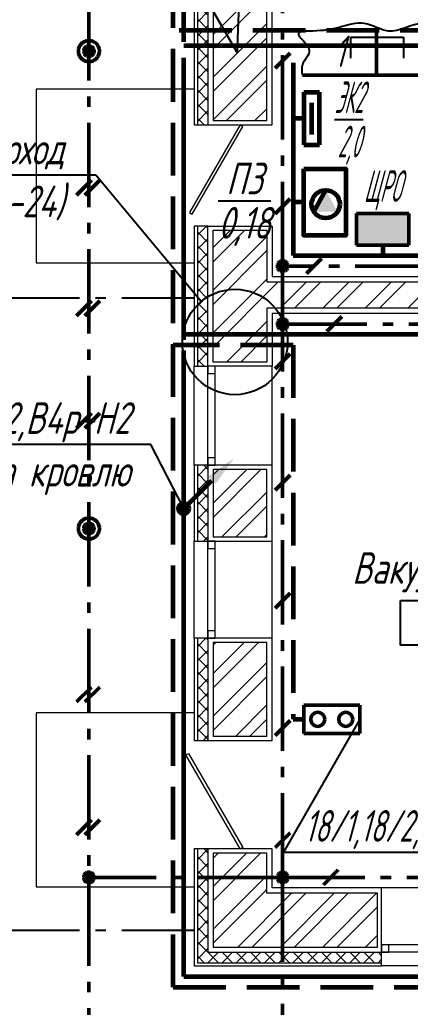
# Model space of a CAD drawing. Header units: millimetres. Extents: x -10490 to 5162, y -5053 to 76.
# Drawn here: x -4782.6 to -4745.5, y -565.9 to -472.2 of the extents above; entities that cross this region are included whole.
import ezdxf
from ezdxf import colors
from ezdxf.entities.mleader import LeaderData, LeaderLine
from ezdxf.math import Vec2, Vec3

# ---------------------------------------------------------------- set-up
doc = ezdxf.new("R2010")
doc.units = ezdxf.units.MM
doc.linetypes.add('gost5', pattern=[7, 5, -2, 0])
doc.linetypes.add('gost6', pattern=[12, 8, -1.5, 1, -1.5])
for name, color, linetype, lineweight in [('Заземление (Вновь)', 6, 'gost6', 50), ('КаБель контрольный (Вновь)', 142, 'gost5', 60), ('КаБель силовой (Вновь)', 1, 'Continuous', 60), ('Линия выноска', 137, 'Continuous', 25), ('Осевая', 4, 'gost6', 25), ('Рамка тонкая', 5, 'Continuous', 25), ('Строительный', 251, 'Continuous', 13), ('Текст', 2, 'Continuous', 25), ('Щиты пульты (Вновь)', 5, 'Continuous', 50), ('Эл. аппараты (Вновь)', 93, 'Continuous', 50), ('ЭлектрооБорудование (Вновь)', 160, 'Continuous', 60)]:
    doc.layers.add(name, color=color, linetype=linetype, lineweight=lineweight)
doc.styles.add('SIMPLEX', font='simplex.shx', dxfattribs={"width": 0.7, "oblique": 15})
doc.styles.add('СИМПЛЕКС', font='simplex.shx', dxfattribs={"width": 0.7, "oblique": 15, "height": 500})
pattern_1 = [(45, (-11480.575, 3098.7583), (-2.0205576, 2.0205576), []), (45, (-11479.228, 3098.7583), (-2.0205576, 2.0205576), [])]
pattern_2 = [(45, (-11480.5749, 3098.7583), (-0.67351921, 0.67351921), []), (135, (-11480.5749, 3098.7583), (-0.67351921, -0.67351921), [])]

# ---------------------------------------------------------------- blocks, each defined once
blk = doc.blocks.new('A$C629C7F59')
at = {"layer": 'Эл. аппараты (Вновь)'}
for p, q in [((0, 8), (0, 0)), ((4, 8), (0, 8)), ((4, 0), (4, 8)), ((0, 0), (4, 0))]:
    blk.add_line(p, q, dxfattribs=at)
for centre in [(2, 6), (2, 2)]:
    blk.add_circle(centre, 1, dxfattribs=at)
blk = doc.blocks.new('_None')
blk = doc.blocks.new('_Oblique')
at = {"color": 0, "linetype": 'ByBlock', "lineweight": -2}
blk.add_line((-0.5, -0.5), (0.5, 0.5), dxfattribs=at)
blk = doc.blocks.new('_DotBlank')
at = {"color": 0, "linetype": 'ByBlock', "lineweight": -2}
blk.add_line((-0.5, 0), (-1, 0), dxfattribs=at)
blk.add_circle((0, 0), 0.5, dxfattribs=at)
blk = doc.blocks.new('A$C710D2D3C')
at = {"layer": 'Рамка тонкая'}
for p, q in [((0, 0), (0, 2)), ((0, 2), (5, 2)), ((5, 2), (5, 0))]:
    blk.add_line(p, q, dxfattribs=at)

msp = doc.modelspace()

# ---------------------------------------------------------------- hatches: boundary and pattern name
at = {"layer": 'Заземление (Вновь)'}
for points in [[(-4775.54156, -475.14645, 1), (-4776.54156, -475.14645, 1)], [(-4775.54156, -520.44645, 1), (-4776.54156, -520.44645, 1)]]:
    msp.add_hatch(color=256, dxfattribs=at).paths.add_polyline_path(points)
h = msp.add_hatch(color=256, dxfattribs=at)
h.paths.add_polyline_path([(-4758.14156, -495.54645, 0.41421356), (-4757.64156, -496.04645), (-4757.64156, -495.54645), (-4757.14156, -495.54645, 1)])
h.paths.add_polyline_path([(-4757.14156, -495.54645), (-4757.64156, -495.54645), (-4757.64156, -496.04645, 0.41421356)], flags=17)
h = msp.add_hatch(color=256, dxfattribs=at)
h.paths.add_polyline_path([(-4758.14156, -501.04645, 0.41421356), (-4757.64156, -501.54645), (-4757.64156, -501.04645), (-4757.14156, -501.04645, 1)])
h.paths.add_polyline_path([(-4757.14156, -501.04645), (-4757.64156, -501.04645), (-4757.64156, -501.54645, 0.41421356)], flags=17)
h = msp.add_hatch(color=256, dxfattribs=at)
h.paths.add_polyline_path([(-4776.54156, -553.54645, 0.41421356), (-4776.04156, -554.04645), (-4776.04156, -553.54645), (-4775.54156, -553.54645, 1)])
h.paths.add_polyline_path([(-4775.54156, -553.54645), (-4776.04156, -553.54645), (-4776.04156, -554.04645, 0.41421356)], flags=17)
h = msp.add_hatch(color=256, dxfattribs=at)
h.paths.add_polyline_path([(-4758.14156, -553.54645, 0.41421356), (-4757.64156, -554.04645), (-4757.64156, -553.54645), (-4757.14156, -553.54645, 1)])
h.paths.add_polyline_path([(-4757.14156, -553.54645), (-4757.64156, -553.54645), (-4757.64156, -554.04645, 0.41421356)], flags=17)
at = {"layer": 'КаБель силовой (Вновь)'}
msp.add_hatch(color=256, dxfattribs=at).paths.add_polyline_path([(-4766.54156, -518.54599, 1), (-4767.54156, -518.54599, 1)])
at = {"layer": 'Строительный', "ltscale": 100}
h = msp.add_hatch(dxfattribs=at)
h.set_pattern_fill('ANSI32', color=256, scale=0.3)
h.set_pattern_definition(pattern_1)
h.paths.add_polyline_path([(-4715.34156, -436.94645), (-4724.89312, -436.94645), (-4724.89312, -442.04645), (-4717.84156, -442.04645), (-4717.84156, -467.44645), (-4756.24156, -467.44645), (-4756.24156, -469.94645), (-4717.84156, -469.94645), (-4717.84156, -497.04645), (-4759.14156, -497.04645), (-4759.14156, -492.14645), (-4764.24156, -492.14645), (-4764.24156, -504.64645), (-4759.14156, -504.64645), (-4759.14156, -499.54645), (-4721.34156, -499.54645), (-4721.34156, -500.84645), (-4704.54462, -500.84645), (-4704.54462, -497.04645), (-4715.34156, -497.04645)])
h = msp.add_hatch(dxfattribs=at)
h.set_pattern_fill('ANSI37', color=256, scale=0.3)
h.set_pattern_definition(pattern_2)
h.paths.add_polyline_path([(-4764.74156, -455.44645), (-4765.74156, -455.44645), (-4765.74156, -482.14645), (-4764.74156, -482.14645)])
h = msp.add_hatch(dxfattribs=at)
h.set_pattern_fill('ANSI32', color=256, scale=0.3)
h.set_pattern_definition(pattern_1)
h.paths.add_polyline_path([(-4759.14156, -455.84645), (-4764.24156, -455.84645), (-4764.24156, -481.74645), (-4759.14156, -481.74645), (-4759.14156, -469.94645), (-4756.64156, -469.94645), (-4756.64156, -467.44645), (-4759.14156, -467.44645)])
h = msp.add_hatch(dxfattribs=at)
h.set_pattern_fill('ANSI37', color=256, scale=0.3)
h.set_pattern_definition(pattern_2)
h.paths.add_polyline_path([(-4764.74156, -491.74645), (-4765.74156, -491.74645), (-4765.74156, -505.04645), (-4764.74156, -505.04645)])
h = msp.add_hatch(dxfattribs=at)
h.set_pattern_fill('ANSI37', color=256, scale=0.3)
h.set_pattern_definition(pattern_2)
h.paths.add_polyline_path([(-4764.74156, -514.44645), (-4765.74156, -514.44645), (-4765.74156, -521.64645), (-4764.74156, -521.64645)])
h = msp.add_hatch(dxfattribs=at)
h.set_pattern_fill('ANSI32', color=256, scale=0.3)
h.set_pattern_definition(pattern_1)
h.paths.add_polyline_path([(-4759.14156, -514.84645), (-4764.24156, -514.84645), (-4764.24156, -521.24645), (-4759.14156, -521.24645)])
h = msp.add_hatch(dxfattribs=at)
h.set_pattern_fill('ANSI37', color=256, scale=0.3)
h.set_pattern_definition(pattern_2)
h.paths.add_polyline_path([(-4764.74156, -530.84645), (-4765.74156, -530.84645), (-4765.74156, -540.54645), (-4764.74156, -540.54645)])
h = msp.add_hatch(dxfattribs=at)
h.set_pattern_fill('ANSI32', color=256, scale=0.3)
h.set_pattern_definition(pattern_1)
h.paths.add_polyline_path([(-4759.14156, -531.24645), (-4764.24156, -531.24645), (-4764.24156, -540.14645), (-4759.14156, -540.14645)])
h = msp.add_hatch(dxfattribs=at)
h.set_pattern_fill('ANSI37', color=256, scale=0.3)
h.set_pattern_definition(pattern_2)
h.paths.add_polyline_path([(-4764.74156, -550.84645), (-4765.74156, -550.84645), (-4765.74156, -561.64645), (-4748.24156, -561.64645), (-4748.24156, -560.64645), (-4764.74156, -560.64645)])
h = msp.add_hatch(dxfattribs=at)
h.set_pattern_fill('ANSI32', color=256, scale=0.3)
h.set_pattern_definition(pattern_1)
h.paths.add_polyline_path([(-4748.64156, -555.04645), (-4759.14156, -555.04645), (-4759.14156, -551.24645), (-4764.24156, -551.24645), (-4764.24156, -560.14645), (-4748.64156, -560.14645)])
at = {"layer": 'Щиты пульты (Вновь)'}
msp.add_hatch(color=256, dxfattribs=at).paths.add_polyline_path([(-4750.64156, -490.54645), (-4750.64156, -493.54645), (-4745.64156, -493.54645), (-4745.64156, -490.54645)])
at = {"layer": 'ЭлектрооБорудование (Вновь)', "ltscale": 10}
msp.add_hatch(color=256, dxfattribs=at).paths.add_polyline_path([(-4753.55222, -488.33478), (-4752.43621, -490.39771), (-4754.66822, -490.39771)])

# ---------------------------------------------------------------- linework, layer by layer
at = {"layer": 'Заземление (Вновь)'}
for p, q in [((-4776.04156, -573.94645), (-4776.04156, -425.14645)), ((-4757.64156, -495.54645), (-4757.64156, -471.44645)), ((-4756.93445, -475.33914), (-4758.34866, -476.75336)), ((-4775.80892, -487.39774), (-4777.22314, -488.81195)), ((-4775.00892, -487.39774), (-4776.42314, -488.81195)), ((-4756.93445, -489.17479), (-4758.34866, -490.589)), ((-4718.74156, -495.54645), (-4757.64156, -495.54645)), ((-4757.64156, -495.54645), (-4757.64156, -501.04645)), ((-4753.9606, -494.83934), (-4755.37481, -496.25356)), ((-4775.80892, -498.83934), (-4777.22314, -500.25356)), ((-4775.00892, -498.83934), (-4776.42314, -500.25356)), ((-4757.64156, -501.04645), (-4722.84156, -501.04645)), ((-4757.64156, -553.54645), (-4757.64156, -501.04645)), ((-4752.03389, -500.33934), (-4753.44811, -501.75356)), ((-4756.93445, -503.86368), (-4758.34866, -505.27789)), ((-4775.80892, -509.49406), (-4777.22314, -510.90827)), ((-4775.00892, -509.49406), (-4776.42314, -510.90827)), ((-4756.93445, -515.38957), (-4758.34866, -516.80378)), ((-4756.93445, -526.58934), (-4758.34866, -528.00356)), ((-4775.80892, -535.48632), (-4777.22314, -536.90054)), ((-4775.00892, -535.48632), (-4776.42314, -536.90054)), ((-4756.93445, -538.66318), (-4758.34866, -540.0774)), ((-4775.80892, -548.08206), (-4777.22314, -549.49627)), ((-4775.00892, -548.08206), (-4776.42314, -549.49627)), ((-4756.93445, -549.30733), (-4758.34866, -550.72154)), ((-4757.64156, -553.54645), (-4776.04156, -553.54645)), ((-4689.84156, -553.54645), (-4757.64156, -553.54645)), ((-4757.64156, -553.54645), (-4757.64156, -573.94645)), ((-4752.36103, -552.83934), (-4753.77524, -554.25356))]:
    msp.add_line(p, q, dxfattribs=at)
for centre, radius in [((-4776.04156, -475.14645), 1), ((-4776.04156, -475.14645), 0.5), ((-4757.64156, -495.54645), 0.5), ((-4757.64156, -501.04645), 0.5), ((-4776.04156, -520.44645), 1), ((-4776.04156, -520.44645), 0.5), ((-4776.04156, -553.54645), 0.5), ((-4757.64156, -553.54645), 0.5)]:
    msp.add_circle(centre, radius, dxfattribs=at)
at = {"layer": 'КаБель контрольный (Вновь)'}
for p, q in [((-4768.04156, -563.94645), (-4768.04156, -433.14645)), ((-4720.48365, -473.19272), (-4768.04156, -473.19272)), ((-4756.64156, -503.04645), (-4768.04156, -503.04645)), ((-4756.64156, -503.04645), (-4756.64156, -538.54645)), ((-4756.64156, -538.54645), (-4755.64156, -538.54645)), ((-4768.04156, -563.94645), (-4613.44156, -563.94645))]:
    msp.add_line(p, q, dxfattribs=at)
at = {"layer": 'КаБель силовой (Вновь)'}
for p, q in [((-4767.04156, -474.27163), (-4767.04156, -464.44645)), ((-4721.7944, -474.65668), (-4767.04156, -474.65668)), ((-4767.04156, -502.54645), (-4767.04156, -475.77163)), ((-4756.64156, -476.27163), (-4756.64156, -494.54645)), ((-4755.64156, -481.54645), (-4756.64156, -481.54645)), ((-4755.64156, -489.48376), (-4756.64156, -489.48376)), ((-4748.14156, -493.54645), (-4748.14156, -494.54645)), ((-4756.64156, -494.54645), (-4721.84105, -494.54645)), ((-4723.84156, -502.04645), (-4767.04156, -502.04645)), ((-4767.04156, -562.94645), (-4767.04156, -503.54645)), ((-4766.688, -518.19243), (-4764.36845, -515.87288)), ((-4767.04156, -562.94645), (-4620.2373, -562.94645))]:
    msp.add_line(p, q, dxfattribs=at)
msp.add_circle((-4767.04156, -518.54599), 0.5, dxfattribs=at)
msp.add_solid([(-4764.722, -515.51933), (-4764.0149, -516.22643), (-4762.24713, -513.75156)], dxfattribs=at)
at = {"layer": 'Осевая'}
for p, q in [((-4796.9309, -498.54645), (-4766.04156, -498.54645)), ((-4796.9309, -558.54645), (-4766.04156, -558.54645))]:
    msp.add_line(p, q, dxfattribs=at)
at = {"layer": 'Рамка тонкая'}
msp.add_spline([(-4720.24198, -493.44645), (-4719.51458, -492.37163), (-4719.8973, -490.76504), (-4719.70606, -488.96733), (-4719.70606, -486.9018), (-4720.12709, -484.72153), (-4719.62947, -482.96196), (-4720.43322, -480.59047), (-4720.16539, -478.56319), (-4719.78266, -476.22985), (-4720.7396, -474.16432), (-4720.43322, -472.74905), (-4722.73008, -472.40485), (-4725.98388, -473.16985), (-4729.19939, -472.55783), (-4731.53455, -473.43756), (-4734.74981, -472.48134), (-4737.62088, -473.09336), (-4741.83163, -473.20809), (-4744.31973, -472.51958), (-4747.61183, -473.24634), (-4749.87039, -472.51958), (-4752.2819, -472.90213), (-4754.77024, -473.24634), (-4756.14821, -473.47581), (-4755.11468, -475.04415), (-4755.76549, -476.42117), (-4755.76549, -477.44645)], degree=3, dxfattribs=at)
at = {"layer": 'Строительный', "ltscale": 100}
for p, q in [((-4766.04156, -514.44645), (-4766.04156, -505.04645)), ((-4764.74156, -514.44645), (-4764.74156, -505.04645)), ((-4764.04156, -514.44645), (-4764.04156, -505.04645)), ((-4758.64156, -514.44645), (-4758.64156, -505.04645)), ((-4766.04156, -530.84645), (-4766.04156, -521.64645)), ((-4764.74156, -530.84645), (-4764.74156, -521.64645)), ((-4764.04156, -530.84645), (-4764.04156, -521.64645)), ((-4758.64156, -530.84645), (-4758.64156, -521.64645)), ((-4738.94156, -554.54645), (-4748.24156, -554.54645)), ((-4738.94156, -559.94645), (-4748.24156, -559.94645)), ((-4738.94156, -560.64645), (-4748.24156, -560.64645)), ((-4738.94156, -561.94645), (-4748.24156, -561.94645))]:
    msp.add_line(p, q, dxfattribs=at)
for points in [[(-4714.84156, -436.44645), (-4714.84156, -496.54645), (-4704.14462, -496.54645), (-4704.14462, -501.34645), (-4721.84156, -501.34645), (-4721.84156, -500.04645), (-4758.64156, -500.04645), (-4758.64156, -505.04645), (-4764.74156, -505.04645), (-4764.74156, -491.74645), (-4758.64156, -491.74645), (-4758.64156, -496.54645), (-4718.34156, -496.54645), (-4718.34156, -470.44645), (-4756.24156, -470.44645), (-4756.24156, -466.94645), (-4718.34156, -466.94645), (-4718.34156, -442.54645), (-4724.89312, -442.54645), (-4724.89312, -436.44645)], [(-4758.64156, -482.14645), (-4758.64156, -470.44645), (-4756.24156, -470.44645), (-4756.24156, -466.94645), (-4758.64156, -466.94645), (-4758.64156, -455.44645), (-4764.74156, -455.44645), (-4764.74156, -482.14645)], [(-4764.74156, -505.74645), (-4764.04156, -505.74645), (-4764.04156, -505.04645), (-4764.74156, -505.04645)], [(-4764.74156, -514.44645), (-4764.04156, -514.44645), (-4764.04156, -513.74645), (-4764.74156, -513.74645)], [(-4764.74156, -521.64645), (-4758.64156, -521.64645), (-4758.64156, -514.44645), (-4764.74156, -514.44645)], [(-4764.24156, -521.24645), (-4759.14156, -521.24645), (-4759.14156, -514.84645), (-4764.24156, -514.84645)], [(-4764.74156, -522.34645), (-4764.04156, -522.34645), (-4764.04156, -521.64645), (-4764.74156, -521.64645)], [(-4764.74156, -530.84645), (-4764.04156, -530.84645), (-4764.04156, -530.14645), (-4764.74156, -530.14645)], [(-4764.74156, -540.54645), (-4758.64156, -540.54645), (-4758.64156, -530.84645), (-4764.74156, -530.84645)], [(-4764.24156, -540.14645), (-4759.14156, -540.14645), (-4759.14156, -531.24645), (-4764.24156, -531.24645)], [(-4748.24156, -554.54645), (-4758.64156, -554.54645), (-4758.64156, -550.84645), (-4764.74156, -550.84645), (-4764.74156, -560.64645), (-4748.24156, -560.64645)], [(-4748.24156, -560.64645), (-4747.54156, -560.64645), (-4747.54156, -559.94645), (-4748.24156, -559.94645)]]:
    msp.add_lwpolyline(points, close=True, dxfattribs=at)
for points in [[(-4715.34156, -436.94645), (-4715.34156, -497.04645), (-4704.54462, -497.04645), (-4704.54462, -500.84645), (-4721.34156, -500.84645), (-4721.34156, -499.54645), (-4759.14156, -499.54645), (-4759.14156, -504.64645), (-4764.24156, -504.64645), (-4764.24156, -492.14645), (-4759.14156, -492.14645), (-4759.14156, -497.04645), (-4717.84156, -497.04645), (-4717.84156, -469.94645), (-4756.24156, -469.94645), (-4756.24156, -467.44645), (-4717.84156, -467.44645), (-4717.84156, -442.04645), (-4724.89312, -442.04645), (-4724.89312, -436.94645), (-4715.34156, -436.94645)], [(-4765.74156, -455.44645), (-4766.04156, -455.44645), (-4766.04156, -482.14645), (-4765.74156, -482.14645)], [(-4764.74156, -455.44645), (-4765.74156, -455.44645), (-4765.74156, -482.14645), (-4764.74156, -482.14645)], [(-4759.14156, -481.74645), (-4759.14156, -469.94645), (-4756.64156, -469.94645), (-4756.64156, -467.44645), (-4759.14156, -467.44645), (-4759.14156, -455.84645), (-4764.24156, -455.84645), (-4764.24156, -481.74645), (-4759.14156, -481.74645)], [(-4766.04156, -478.74645), (-4781.04156, -478.74645), (-4781.04156, -495.24645), (-4766.04156, -495.24645)], [(-4761.69156, -482.14645), (-4766.49156, -490.46029), (-4766.23175, -490.61029), (-4761.43175, -482.29645), (-4761.69156, -482.14645)], [(-4765.74156, -491.74645), (-4766.04156, -491.74645), (-4766.04156, -505.04645), (-4765.74156, -505.04645)], [(-4764.74156, -491.74645), (-4765.74156, -491.74645), (-4765.74156, -505.04645), (-4764.74156, -505.04645)], [(-4765.74156, -514.44645), (-4766.04156, -514.44645), (-4766.04156, -521.64645), (-4765.74156, -521.64645)], [(-4764.74156, -514.44645), (-4765.74156, -514.44645), (-4765.74156, -521.64645), (-4764.74156, -521.64645)], [(-4765.74156, -530.84645), (-4766.04156, -530.84645), (-4766.04156, -540.54645), (-4765.74156, -540.54645)], [(-4764.74156, -530.84645), (-4765.74156, -530.84645), (-4765.74156, -540.54645), (-4764.74156, -540.54645)], [(-4766.04156, -537.92423), (-4781.04156, -537.92423), (-4781.04156, -554.42423), (-4766.04156, -554.42423)], [(-4761.69156, -550.84645), (-4766.84156, -541.92639), (-4766.58175, -541.77639), (-4761.43175, -550.69645), (-4761.69156, -550.84645)], [(-4765.74156, -550.84645), (-4766.04156, -550.84645), (-4766.04156, -561.94645), (-4748.24156, -561.94645), (-4748.24156, -561.64645)], [(-4764.74156, -550.84645), (-4765.74156, -550.84645), (-4765.74156, -561.64645), (-4748.24156, -561.64645), (-4748.24156, -560.64645)], [(-4748.64156, -555.04645), (-4759.14156, -555.04645), (-4759.14156, -551.24645), (-4764.24156, -551.24645), (-4764.24156, -560.14645), (-4748.64156, -560.14645), (-4748.64156, -555.04645)]]:
    msp.add_lwpolyline(points, dxfattribs=at)
at = {"layer": 'Текст'}
msp.add_lwpolyline([(-4746.43247, -527.28799), (-4736.10638, -527.28799), (-4736.10638, -531.52419), (-4746.43247, -531.52419)], close=True, dxfattribs=at)
at = {"layer": 'Щиты пульты (Вновь)'}
for p, q in [((-4748.74156, -472.8968), (-4748.74156, -477.44645)), ((-4748.74156, -477.44645), (-4755.76549, -477.44645)), ((-4740.74156, -477.44645), (-4748.74156, -477.44645)), ((-4750.64156, -490.54645), (-4750.64156, -493.54645)), ((-4745.64156, -490.54645), (-4750.64156, -490.54645)), ((-4745.64156, -493.54645), (-4745.64156, -490.54645)), ((-4750.64156, -493.54645), (-4745.64156, -493.54645))]:
    msp.add_line(p, q, dxfattribs=at)
at = {"layer": 'ЭлектрооБорудование (Вновь)', "ltscale": 10}
for p, q in [((-4755.64156, -479.04645), (-4755.64156, -484.04645)), ((-4755.64156, -479.04645), (-4754.14156, -479.04645)), ((-4754.14156, -484.04645), (-4754.14156, -479.04645)), ((-4754.89156, -480.04645), (-4754.89156, -483.04645)), ((-4755.64156, -484.04645), (-4754.14156, -484.04645)), ((-4754.66822, -490.39771), (-4753.55222, -488.33478))]:
    msp.add_line(p, q, dxfattribs=at)
msp.add_lwpolyline([(-4755.64156, -486.32108), (-4751.64156, -486.32108), (-4751.64156, -492.64645), (-4755.64156, -492.64645)], close=True, dxfattribs=at)
msp.add_circle((-4753.55222, -489.66811), 1.33333, dxfattribs=at)

# ---------------------------------------------------------------- block references
at = {"xscale": 0.6655000000000002, "yscale": 0.6655000000000002, "zscale": 0.6655000000000002, "rotation": 270}
msp.add_blockref('A$C629C7F59', (-4755.64156, -537.2154), dxfattribs=at)
at = {"layer": 'КаБель силовой (Вновь)', "lineweight": 25}
msp.add_blockref('A$C710D2D3C', (-4751.17264, -475.82631), dxfattribs=at)

# ---------------------------------------------------------------- texts
at = {"layer": 'Текст', "char_height": 3, "attachment_point": 5, "style": 'SIMPLEX'}
for s, insert, width in [('{\\W0.6;1}', (-4752.25352, -475.17163), 7.0239295), ('\\A1;{\\W0.4;\\SЭК2/2,0;}', (-4751.35429, -481.63024), 5.6507904), ('\\A1;\\SП3/0,18;', (-4761.27513, -489.33836), 5.6507904), ('{\\W0.4;ЩРО}', (-4748.17418, -488.36366), 31.0239295), ('Вакуум-насосная', (-4739.89898, -524.59889), 86.5)]:
    msp.add_mtext(s, dxfattribs=dict(at, insert=insert, width=width))

# ---------------------------------------------------------------- leaders
at = {"layer": 'Линия выноска'}
ml = msp.add_multileader_mtext('Standard', dxfattribs=at)
ml.set_content('Кабельные проходы\\P(типовая серия 3.402-24)', color=2, style='SIMPLEX')
ml.set_leader_properties()
ml.set_arrow_properties(name='DOTBLANK')
ml.build(insert=Vec2(0, 0))
ml.multileader.update_dxf_attribs({"text_left_attachment_type": 6, "text_right_attachment_type": 6, "dogleg_length": 1, "arrow_head_size": 10})
ctx = ml.context
ctx.base_point, ctx.char_height, ctx.arrow_head_size, ctx.plane_origin = Vec3(-4826.18225, -450.3002), 3, 10, Vec3(-4831.77003, -614.44357)
ctx.left_attachment, ctx.right_attachment, ctx.text_align_type = 6, 6, 2
notes = []
notes.append((ctx, [(0, (1, 1, 0), (-4776.34635, -450.3002), (-1, 0), 1, [(1, [(-4761.57632, -463.94645), (-4761.97338, -475.26599)], 0, [])])]))
ctx.mtext.insert, ctx.mtext.alignment, ctx.mtext.flow_direction = Vec3(-4779.34635, -446.3002), 3, 5
ml = msp.add_multileader_mtext('Standard', dxfattribs=at)
ml.set_content('Кабельный проход\\P(типовая серия 3.402-24)', color=2, style='SIMPLEX')
ml.set_leader_properties()
ml.set_arrow_properties(name='DOTBLANK')
ml.build(insert=Vec2(0, 0))
ml.multileader.update_dxf_attribs({"text_left_attachment_type": 6, "text_right_attachment_type": 6, "dogleg_length": 1, "arrow_head_size": 10})
ctx = ml.context
ctx.base_point, ctx.char_height, ctx.arrow_head_size, ctx.plane_origin = Vec3(-4825.2347, -486.90485), 3, 10, Vec3(-4833.25894, -648.00237)
ctx.left_attachment, ctx.right_attachment, ctx.text_align_type = 6, 6, 2
notes.append((ctx, [(0, (1, 1, 0), (-4775.3988, -486.90485), (-1, 0), 1, [(0, [(-4762.16882, -502.74645)], 0, [])])]))
ctx.mtext.insert, ctx.mtext.alignment, ctx.mtext.flow_direction = Vec3(-4778.3988, -482.90485), 3, 5
ml = msp.add_multileader_mtext('Standard', dxfattribs=at)
ml.set_content('В3-Н2,В3р-Н2,В4-Н2,В4р-Н2\\Pна кровлю', color=2, style='СИМПЛЕКС')
ml.set_leader_properties()
ml.set_arrow_properties(name='NONE')
ml.build(insert=Vec2(0, 0))
ml.multileader.update_dxf_attribs({"text_left_attachment_type": 6, "text_right_attachment_type": 6, "dogleg_length": 0, "arrow_head_size": 2})
ctx = ml.context
ctx.base_point, ctx.char_height, ctx.arrow_head_size, ctx.plane_origin = Vec3(-4824.49914, -512.45986), 3, 2, Vec3(-4724.88785, -526.70298)
ctx.left_attachment, ctx.right_attachment, ctx.text_align_type = 6, 6, 2
notes.append((ctx, [(1, (1, 1, 0), (-4770.1484, -512.45986), (-1, 0), 0, [(0, [(-4767.04156, -518.54599)], 0, [])])]))
ctx.mtext.insert, ctx.mtext.alignment, ctx.mtext.flow_direction = Vec3(-4772.1484, -508.45986), 3, 5
ml = msp.add_multileader_mtext('Standard', dxfattribs=at)
ml.set_content('{\\W0.6;18/1,18/2,21-SB}', color=2, style='СИМПЛЕКС')
ml.set_leader_properties()
ml.set_arrow_properties(name='NONE')
ml.build(insert=Vec2(0, 0))
ml.multileader.update_dxf_attribs({"text_left_attachment_type": 6, "text_right_attachment_type": 6, "dogleg_length": 0, "arrow_head_size": 2})
ctx = ml.context
ctx.base_point, ctx.char_height, ctx.arrow_head_size, ctx.plane_origin = Vec3(-4757.56707, -551.15585), 3, 2, Vec3(-4743.83046, -559.851)
ctx.left_attachment, ctx.right_attachment = 6, 6
notes.append((ctx, [(0, (1, 1, 0), (-4757.56707, -551.15585), (1, 0), 0, [(0, [(-4750.31756, -538.54645)], 0, [])])]))
ctx.mtext.insert, ctx.mtext.flow_direction = Vec3(-4755.56707, -547.15585), 5
ml = msp.add_multileader_mtext('Standard', dxfattribs=at)
ml.set_content('\\pxsm0.75;30-Н1\\PВ1,В2,В3,В4,В5,ЭВ1,ЭВ2-К1\\PВ1р,В2р,В3р,В4р,В5р-К1\\Pв лотке 100х200мм', color=2, style='СИМПЛЕКС')
ml.set_leader_properties()
ml.set_arrow_properties(name='OBLIQUE')
ml.build(insert=Vec2(0, 0))
ml.multileader.update_dxf_attribs({"text_left_attachment_type": 6, "text_right_attachment_type": 6, "dogleg_length": 0, "arrow_head_size": 2})
ctx = ml.context
ctx.base_point, ctx.char_height, ctx.arrow_head_size, ctx.plane_origin = Vec3(-4764.51826, -581.65162), 3, 2, Vec3(-4660.47433, -594.58247)
ctx.left_attachment, ctx.right_attachment, ctx.text_align_type = 6, 6, 2
notes.append((ctx, [(1, (1, 1, 0), (-4716.61442, -581.65162), (-1, 0), 0, [(1, [(-4704.44859, -562.94645), (-4697.23193, -563.94645)], 0, [])])]))
ctx.mtext.insert, ctx.mtext.alignment, ctx.mtext.flow_direction = Vec3(-4718.61442, -578.05162), 3, 5
for ctx, leaders in notes:
    for number, flags, end, landing, length, lines in leaders:
        leader = LeaderData()
        leader.index, (leader.has_last_leader_line, leader.has_dogleg_vector, leader.attachment_direction) = number, flags
        leader.last_leader_point, leader.dogleg_vector, leader.dogleg_length = Vec3(end), Vec3(landing), length
        for number, points, colour, breaks in lines:
            line = LeaderLine()
            line.index, line.vertices, line.color, line.breaks = number, Vec3.list(points), colors.encode_raw_color(colour), breaks
            leader.lines.append(line)
        ctx.leaders.append(leader)

doc.saveas('drawing.dxf')
